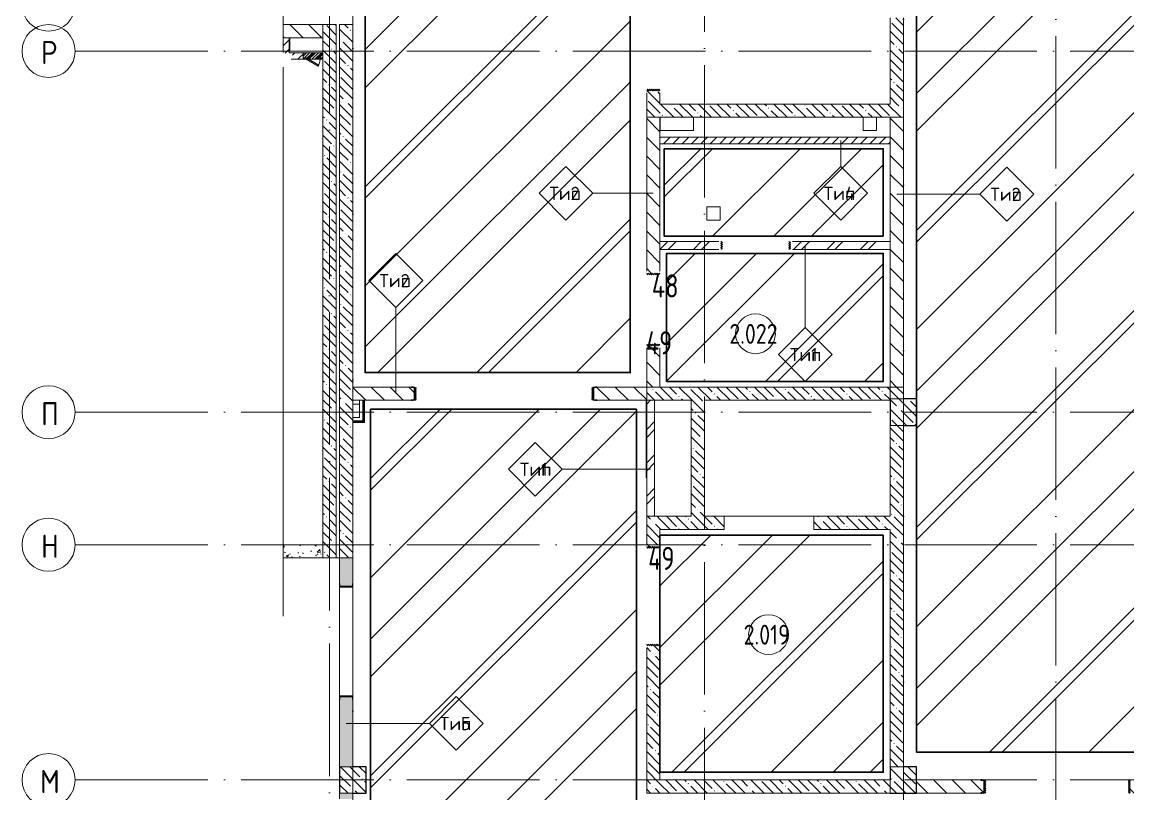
# Model space of a CAD drawing. Header units: millimetres. Extents: x -68946 to 690821, y -552984 to 293768.
# Drawn here: x 93223 to 109893, y -81220 to -69573 of the extents above; entities that cross this region are included whole.
import ezdxf

# ---------------------------------------------------------------- set-up
doc = ezdxf.new("R2010")
doc.units = ezdxf.units.MM
doc.linetypes.add('ADSK_Линия сетки', pattern=[2500, 2000, -250, 0, -250])
doc.linetypes.add('ADSK_Скрыто', pattern=[600, 300, -300])
for name, color, linetype, lineweight in [('1.2) Стяжка 6 вып.', 30, 'Continuous', 30), ('1.3) Звуко-изол           6 вып.', 90, 'Continuous', 30), ('1.4) Стяжка 6 вып.', 30, 'Continuous', 30), ('A-AREA-____-IDEN', 250, 'Continuous', 9), ('A-DETL-GENF-OTLN', 250, 'Continuous', 5), ('A-DOOR-____-MCUT', 250, 'Continuous', 5), ('A-DOOR-____-OTLN', 250, 'Continuous', 5), ('A-FLOR-____-OTLN', 250, 'Continuous', 9), ('A-WALL-____-IDEN', 250, 'Continuous', 9), ('A-WALL-____-MCUT', 250, 'Continuous', 13), ('A-WALL-____-PATT', 250, 'Continuous', 13), ('A-WALL-FNSH-MCUT', 250, 'Continuous', 13), ('G-____-____-SYMB', 250, 'ADSK_Скрыто', 9), ('I-WALL-____-OTLN', 250, 'Continuous', 9), ('S-BEAM-____-OTLN', 250, 'Continuous', 9), ('S-COLS-____-MCUT', 250, 'Continuous', 25), ('S-COLS-____-OTLN', 250, 'Continuous', 9), ('S-GRID-____-IDEN', 250, 'Continuous', 9), ('S-GRID-____-OTLN', 250, 'Continuous', 9)]:
    doc.layers.add(name, color=color, linetype=linetype, lineweight=lineweight)
doc.styles.add('GOST Common', font='', dxfattribs={"width": 0.9, "height": 350})
doc.styles.add('GOST Common_2', font='', dxfattribs={"width": 0.8, "height": 350})
doc.styles.add('ISOCPEUR', font='isocpeur.ttf', dxfattribs={"width": 0.8, "height": 100})
doc.styles.add('ISOCPEUR_3', font='isocpeur.ttf', dxfattribs={"height": 250})
doc.styles.get('GOST Common').set_extended_font_data('GOST Common')
doc.styles.get('GOST Common_2').set_extended_font_data('GOST Common')
pattern_1 = [(135, (28708.77, -120984.93), (-141.42136, -141.42136), [])]
pattern_2 = [(45, (28708.77, -120984.93), (-251.4472, 251.4472), []), (45, (28708.77, -120603.93), (-251.4472, 251.4472), [])]
pattern_3 = [(45, (28708.77, -120984.93), (-70.71068, 70.71068), [])]
pattern_4 = [(135, (28708.77, -120984.93), (-142.5612, -142.5612), []), (135, (28851.33, -120984.93), (-142.5612, -142.5612), [252.016, -50.403, 3.353, -47.05])]
pattern_5 = [(50, (28708.77, -120984.93), (364.3679, -31.8783), [38.1, -419.1]), (355, (28708.77, -120984.93), (-70.4859, 382.1133), [30.48, -335.28]), (100.451, (28739.14, -120987.6), (293.885, 350.2334), [32.38, -356.18]), (46.184, (28708.77, -120883.33), (542.1585, -84.0858), [57.15, -628.65]), (96.636, (28753.95, -120890.34), (474.805, 494.8554), [48.57, -534.27]), (351.184, (28708.8, -120883.33), (474.8102, 494.85), [45.72, -502.92]), (21, (28759.57, -120908.73), (303.2285, -204.5305), [38.1, -419.1]), (326, (28759.57, -120908.73), (123.6039, 368.376), [30.48, -335.28]), (71.451, (28784.84, -120925.78), (426.8341, 163.8427), [32.38, -356.18]), (37.5, (28708.77, -120984.93), (6.17665, 169.11015), [16.764, -314.452, 16.764, -323.596, -336.55]), (37.5, (28708.77, -120984.93), (6.17665, 169.11015), [-671.576, 16.764, -319.786]), (7.5, (28708.77, -120984.93), (133.63888, 200.3615), [16.764, -177.292, 16.764, -306.832, -128.27]), (7.5, (28708.77, -120984.93), (133.63888, 200.3615), [-517.652, 16.764, -111.506]), (327.5, (28595.49, -120984.93), (271.18182, -11.45836), [16.764, -110.236, 16.764, -379.476, -525.78]), (327.5, (28595.49, -120984.93), (271.18182, -11.45836), [-523.24, 16.764, -509.016]), (317.5, (28544.7, -120984.93), (296.2585, 50.85285), [16.764, -148.336, 16.764, -246.38, -373.38]), (317.5, (28544.7, -120984.93), (296.2585, 50.85285), [-428.244, 16.764, -356.616])]

# ---------------------------------------------------------------- blocks, each defined once
blk = doc.blocks.new('Дверь_СКБ_1Ст_Внутренняя - Д-8л_1100x2100h_Комната инструктора-41874344-АР1_Кладочный план 2 этажа С2и3')
at = {"layer": 'A-DOOR-____-OTLN'}
h = blk.add_hatch(dxfattribs=at)
h.set_pattern_fill('FP_20', color=256, style=0, pattern_type=2)
h.set_pattern_definition([(45, (-371.384, 164.685), (-14.1421, 14.1421), []), (135, (-371.384, 164.685), (-14.1421, -14.1421), [])])
h.paths.add_polyline_path([(-512.5, 100), (-537.5, 100), (-537.5, -100), (-512.5, -100)])
h = blk.add_hatch(dxfattribs=at)
h.set_pattern_fill('FP_19', color=256, style=0, pattern_type=2)
h.set_pattern_definition([(135, (1751.41, 164.685), (-14.14214, -14.14214), []), (225, (1751.41, 164.685), (14.14214, -14.14214), [])])
h.paths.add_polyline_path([(562.5, -100), (562.5, 100), (537.5, 100), (537.5, -100)])
blk = doc.blocks.new('Дверь_СКБ_1Ст_Внутренняя - Д-34_1050x2100h_Душ 3-42648844-АР1_Кладочный план 2 этажа С2и3')
at = {"layer": 'A-DOOR-____-OTLN'}
h = blk.add_hatch(dxfattribs=at)
h.set_pattern_fill('FP_28', color=256, style=0, pattern_type=2)
h.set_pattern_definition([(45, (-346.384, 124.685), (-14.1421, 14.1421), []), (135, (-346.384, 124.685), (-14.1421, -14.1421), [])])
h.paths.add_polyline_path([(-512.5, 60), (-512.5, -60), (-487.5, -60), (-487.5, 60)])
h = blk.add_hatch(dxfattribs=at)
h.set_pattern_fill('FP_27', color=256, style=0, pattern_type=2)
h.set_pattern_definition([(135, (1776.41, 124.685), (-14.14214, -14.14214), []), (225, (1776.41, 124.685), (14.14214, -14.14214), [])])
h.paths.add_polyline_path([(512.5, 60), (512.5, -60), (537.5, -60), (537.5, 60)])
blk = doc.blocks.new('Дверь_СКБ_2Ст_Внутренняя1 - Н_Д-1л_1640x2100h_ЛК-42643562-АР1_Кладочный план 2 этажа С2и3')
at = {"layer": 'A-DOOR-____-OTLN'}
h = blk.add_hatch(dxfattribs=at)
h.set_pattern_fill('FP_30', color=256, style=0, pattern_type=2)
h.set_pattern_definition([(45, (-641.384, 164.685), (-14.1421, 14.1421), []), (135, (-641.384, 164.685), (-14.1421, -14.1421), [])])
h.paths.add_polyline_path([(-782.5, 100), (-807.5, 100), (-807.5, -100), (-782.5, -100)])
h = blk.add_hatch(dxfattribs=at)
h.set_pattern_fill('FP_29', color=256, style=0, pattern_type=2)
h.set_pattern_definition([(135, (1481.41, 164.685), (-14.14214, -14.14214), []), (225, (1481.41, 164.685), (14.14214, -14.14214), [])])
h.paths.add_polyline_path([(832.5, -100), (832.5, 100), (807.5, 100), (807.5, -100)])
blk = doc.blocks.new('Дверь_СКБ_2Ст_Внутренняя1 - Н_Д-6л_1500x2100h_Лифтовой холл _зона безопасности МГН_-42114825-АР1_Кладочный план 2 этажа С2и3')
at = {"layer": 'A-DOOR-____-OTLN'}
h = blk.add_hatch(dxfattribs=at)
h.set_pattern_fill('FP_33', color=256, style=0, pattern_type=2)
h.set_pattern_definition([(45, (-571.384, 164.685), (-14.1421, 14.1421), []), (135, (-571.384, 164.685), (-14.1421, -14.1421), [])])
h.paths.add_polyline_path([(-712.5, 100), (-737.5, 100), (-737.5, -100), (-712.5, -100)])
h = blk.add_hatch(dxfattribs=at)
h.set_pattern_fill('FP_32', color=256, style=0, pattern_type=2)
h.set_pattern_definition([(135, (1551.41, 164.685), (-14.14214, -14.14214), []), (225, (1551.41, 164.685), (14.14214, -14.14214), [])])
h.paths.add_polyline_path([(762.5, 100), (737.5, 100), (737.5, -100), (762.5, -100)])
blk = doc.blocks.new('ADSK_КолоннаНесущая_Швеллер_Гнутый_ГОСТ 8278-83 - 200х50х4_таб_1 2-38569602-АР1_Кладочный план 2 этажа С2и3')
at = {"layer": 'S-COLS-____-MCUT'}
for p, q in [((-10.1, 90), (-10.1, -90)), ((-6.1, -90), (-6.1, 90)), ((39.9, 100), (-0.1, 100)), ((-0.1, 96), (39.9, 96)), ((39.9, 96), (39.9, 100)), ((39.9, -96), (-0.1, -96)), ((-0.1, -100), (39.9, -100)), ((39.9, -100), (39.9, -96))]:
    blk.add_line(p, q, dxfattribs=at)
for centre, radius, start, end in [((-0.1, 90), 10, 90, 180), ((-0.1, 90), 6, 90, 180), ((-0.1, -90), 10, 180, 270), ((-0.1, -90), 6, 180, 270)]:
    blk.add_arc(centre, radius, start, end, dxfattribs=at)
blk = doc.blocks.new('Дверь_СКБ_2Ст_Фрамуга2 - Н_ВВ-13_2700x2600h_Коридоры-42037136-АР1_Кладочный план 2 этажа С2и3')
at = {"layer": 'A-DOOR-____-OTLN'}
h = blk.add_hatch(dxfattribs=at)
h.set_pattern_fill('FP_85', color=256, style=0, pattern_type=2)
h.set_pattern_definition([(45, (-1171.384, 164.685), (-14.1421, 14.1421), []), (135, (-1171.384, 164.685), (-14.1421, -14.1421), [])])
h.paths.add_polyline_path([(-1312.5, -100), (-1312.5, 100), (-1337.5, 100), (-1337.5, -100)])
h = blk.add_hatch(dxfattribs=at)
h.set_pattern_fill('FP_84', color=256, style=0, pattern_type=2)
h.set_pattern_definition([(135, (951.411, 164.685), (-14.1421, -14.1421), []), (225, (951.411, 164.685), (14.1421, -14.1421), [])])
h.paths.add_polyline_path([(1362.5, -100), (1362.5, 100), (1337.5, 100), (1337.5, -100)])
blk = doc.blocks.new('ADSK_КолоннаНесущая_Швеллер_Гнутый_ГОСТ 8278-83 - 200х50х4_таб_1 2-38815029-АР1_Кладочный план 2 этажа С2и3')
at = {"layer": 'S-COLS-____-MCUT'}
for p, q in [((-6.1, -90), (-6.1, 90)), ((-0.1, 96), (39.9, 96)), ((39.9, 100), (19.9, 100)), ((39.9, 96), (39.9, 100)), ((39.9, -96), (-0.1, -96)), ((19.9, -100), (39.9, -100)), ((39.9, -100), (39.9, -96))]:
    blk.add_line(p, q, dxfattribs=at)
for centre, radius, start, end in [((-0.1, 90), 10, 90, 180), ((-0.1, 90), 6, 90, 180), ((-0.1, -90), 10, 180, 270), ((-0.1, -90), 6, 180, 270)]:
    blk.add_arc(centre, radius, start, end, dxfattribs=at)
blk = doc.blocks.new('ADSK_КолоннаНесущая_Швеллер_Гнутый_ГОСТ 8278-83 - 200х50х4_таб_1 2-38815031-АР1_Кладочный план 2 этажа С2и3')
at = {"layer": 'S-COLS-____-MCUT'}
for p, q in [((-6.1, -90), (-6.1, 90)), ((-0.1, 96), (39.9, 96)), ((39.9, 100), (19.9, 100)), ((39.9, 96), (39.9, 100)), ((39.9, -96), (-0.1, -96)), ((19.9, -100), (39.9, -100)), ((39.9, -100), (39.9, -96))]:
    blk.add_line(p, q, dxfattribs=at)
for centre, radius, start, end in [((-0.1, 90), 10, 90, 180), ((-0.1, 90), 6, 90, 180), ((-0.1, -90), 10, 180, 270), ((-0.1, -90), 6, 180, 270)]:
    blk.add_arc(centre, radius, start, end, dxfattribs=at)
blk = doc.blocks.new('ASML_АР_ЭП_Уголок - ЭП_Уголок-37133956-АР1_Кладочный план 2 этажа С2и3')
at = {"layer": 'S-BEAM-____-OTLN', "lineweight": 5}
for p, q in [((-585, -6), (-585, 0)), ((585, 0), (-585, 0)), ((585, 0), (585, -6))]:
    blk.add_line(p, q, dxfattribs=at)
blk = doc.blocks.new('Дверь_СКБ_2Ст_Внутренняя1 - Н_ВВ-10_4_2200x2600h_Фрамуга сверху  EIS 30-V62-АР1_Кладочный план 2 этажа С2и3')
at = {"layer": 'A-DOOR-____-OTLN'}
h = blk.add_hatch(dxfattribs=at)
h.set_pattern_fill('FP_7', color=256, style=0, pattern_type=2)
h.set_pattern_definition([(45, (-921.384, 164.685), (-14.1421, 14.1421), []), (135, (-921.384, 164.685), (-14.1421, -14.1421), [])])
h.paths.add_polyline_path([(-1062.5, 100), (-1087.5, 100), (-1087.5, -100), (-1062.5, -100)])
h = blk.add_hatch(dxfattribs=at)
h.set_pattern_fill('FP_6', color=256, style=0, pattern_type=2)
h.set_pattern_definition([(135, (1201.41, 164.685), (-14.1421, -14.1421), []), (225, (1201.41, 164.685), (14.1421, -14.1421), [])])
h.paths.add_polyline_path([(1087.5, 100), (1087.5, -100), (1112.5, -100), (1112.5, 100)])
blk = doc.blocks.new('АР_Люк - ЛРС_ВК_300х400_внутренний_RAL 9003-42734016-АР1_Кладочный план 2 этажа С2и3')
at = {"layer": 'A-DOOR-____-OTLN'}
h = blk.add_hatch(dxfattribs=at)
h.set_pattern_fill('FP_88', color=256, style=0, pattern_type=2)
h.set_pattern_definition([(45, (125, 0), (-22.6274, 22.6274), [])])
h.paths.add_polyline_path([(275, 50), (-25, 50), (-25, -50), (275, -50)])
at = {"layer": 'A-DETL-GENF-OTLN'}
for p, q in [((275, 50), (-25, 50)), ((-25, 50), (-25, -50)), ((275, -50), (275, 50)), ((-25, -50), (275, -50))]:
    blk.add_line(p, q, dxfattribs=at)
at = {"layer": 'A-DOOR-____-MCUT'}
for p, q in [((20, 50), (-15, 50)), ((-15, 50), (-15, 30)), ((-15, 30), (20, 30)), ((20, 30), (20, 50)), ((48, 155), (38, 138)), ((38, 138), (220, 33)), ((230, 50), (48, 155)), ((220, 33), (230, 50)), ((265, 50), (230, 50)), ((230, 50), (230, 30)), ((230, 30), (265, 30)), ((265, 30), (265, 50))]:
    blk.add_line(p, q, dxfattribs=at)
blk.add_arc((230, 50), 210, 150, 180, dxfattribs=at)
blk = doc.blocks.new('ADSK_Обрыв_Линия - По умолчанию-35350118-АР1_Кладочный план 2 этажа С2и3')
at = {"layer": 'A-DETL-GENF-OTLN'}
for p, q in [((0, 0), (8290, 0)), ((8513, 0), (16800, 0))]:
    blk.add_line(p, q, dxfattribs=at)
blk = doc.blocks.new('Ось сетки - Круг_Ø8 мм-39983606-АР1_Кладочный план 2 этажа С2и3')
at = {"layer": 'S-GRID-____-IDEN'}
for start, end in [(360, 180), (180, 360)]:
    blk.add_arc((0, 0), 4, start, end, dxfattribs=at)
blk = doc.blocks.new('AAR_СКБ_Марка_Помещения_мал - Номер-28977439-АР1_Кладочный план 2 этажа С2и3')
at = {"layer": 'A-AREA-____-IDEN'}
blk.add_circle((-0.03, 0), 3, dxfattribs=at)
blk = doc.blocks.new('ADSK_Марка_Стена - Типоразмер_ADSK_Марка-30564887-АР1_Кладочный план 2 этажа С2и3')
at = {"layer": 'A-WALL-____-IDEN'}
for p, q in [((-0.16, 4.37), (-4.21, 0.31)), ((3.9, 0.31), (-0.16, 4.37)), ((-4.21, 0.31), (-0.16, -3.74)), ((-0.16, -3.74), (3.9, 0.31))]:
    blk.add_line(p, q, dxfattribs=at)

msp = doc.modelspace()

# ---------------------------------------------------------------- hatches: boundary and pattern name
at = {"layer": '1.2) Стяжка 6 вып.', "lineweight": 30}
h = msp.add_hatch(dxfattribs=at)
h.set_pattern_fill('ANSI31', color=256, scale=333)
h.paths.add_polyline_path([(102392.2154, -62609.9347), (98394.0587, -62609.9347), (98394.0587, -74860.9824), (102392.2154, -74860.9824)])
h = msp.add_hatch(dxfattribs=at)
h.set_pattern_fill('ANSI31', color=256, scale=333)
h.paths.add_polyline_path([(137487.5859, -80588.6385), (106708.7722, -80588.6385), (106708.7722, -62659.9342), (137487.5859, -62659.9342)])
h = msp.add_hatch(dxfattribs=at)
h.set_pattern_fill('ANSI31', color=256, scale=333)
h.paths.add_polyline_path([(106205.1598, -72804.4079), (102904.8568, -72804.4079), (102904.8568, -71483.7658), (106205.1598, -71483.7658)])
h = msp.add_hatch(dxfattribs=at)
h.set_pattern_fill('ANSI31', color=256, scale=333)
h.paths.add_polyline_path([(102939.2339, -74996.2609), (106204.1347, -74996.2609), (106204.1347, -73063.4745), (102939.2339, -73063.4745)])
h = msp.add_hatch(dxfattribs=at)
h.set_pattern_fill('ANSI31', color=256, scale=333)
h.paths.add_polyline_path([(102484.4783, -75415.0713), (98477.4819, -75415.0713), (98477.4819, -84629.8896), (102484.4783, -84629.8896)])
h = msp.add_hatch(dxfattribs=at)
h.set_pattern_fill('ANSI31', color=256, scale=333)
h.paths.add_polyline_path([(102838.7722, -80892.4818), (106204.7862, -80892.4818), (106204.7862, -77316.8407), (102838.7722, -77316.8407)])
at = {"layer": '1.3) Звуко-изол           6 вып.', "lineweight": 30}
h = msp.add_hatch(dxfattribs=at)
h.set_pattern_fill('ANSI31', color=256, scale=500)
h.paths.add_polyline_path([(102392.2154, -62609.9347), (98394.0587, -62609.9347), (98394.0587, -74860.9824), (102392.2154, -74860.9824)])
h = msp.add_hatch(dxfattribs=at)
h.set_pattern_fill('ANSI31', color=256, scale=500)
h.paths.add_polyline_path([(137487.5859, -80588.6385), (106708.7722, -80588.6385), (106708.7722, -62659.9342), (137487.5859, -62659.9342)])
h = msp.add_hatch(dxfattribs=at)
h.set_pattern_fill('ANSI31', color=256, scale=500)
h.paths.add_polyline_path([(106205.1598, -72804.4079), (102904.8568, -72804.4079), (102904.8568, -71483.7658), (106205.1598, -71483.7658)])
h = msp.add_hatch(dxfattribs=at)
h.set_pattern_fill('ANSI31', color=256, scale=500)
h.paths.add_polyline_path([(102939.2339, -74996.2609), (106204.1347, -74996.2609), (106204.1347, -73063.4745), (102939.2339, -73063.4745)])
h = msp.add_hatch(dxfattribs=at)
h.set_pattern_fill('ANSI31', color=256, scale=500)
h.paths.add_polyline_path([(102484.4783, -75415.0713), (98477.4819, -75415.0713), (98477.4819, -84629.8896), (102484.4783, -84629.8896)])
h = msp.add_hatch(dxfattribs=at)
h.set_pattern_fill('ANSI31', color=256, scale=500)
h.paths.add_polyline_path([(102838.7722, -80892.4818), (106204.7862, -80892.4818), (106204.7862, -77316.8407), (102838.7722, -77316.8407)])
at = {"layer": '1.4) Стяжка 6 вып.', "lineweight": 30}
h = msp.add_hatch(dxfattribs=at)
h.set_pattern_fill('ANSI32', color=256, scale=333)
h.paths.add_polyline_path([(102392.2154, -62609.9347), (98394.0587, -62609.9347), (98394.0587, -74860.9824), (102392.2154, -74860.9824)])
h = msp.add_hatch(dxfattribs=at)
h.set_pattern_fill('ANSI32', color=256, scale=333)
h.paths.add_polyline_path([(137487.5859, -80588.6385), (106708.7722, -80588.6385), (106708.7722, -62659.9342), (137487.5859, -62659.9342)])
h = msp.add_hatch(dxfattribs=at)
h.set_pattern_fill('ANSI32', color=256, scale=333)
h.paths.add_polyline_path([(106205.1598, -72804.4079), (102904.8568, -72804.4079), (102904.8568, -71483.7658), (106205.1598, -71483.7658)])
h = msp.add_hatch(dxfattribs=at)
h.set_pattern_fill('ANSI32', color=256, scale=333)
h.paths.add_polyline_path([(102939.2339, -74996.2609), (106204.1347, -74996.2609), (106204.1347, -73063.4745), (102939.2339, -73063.4745)])
h = msp.add_hatch(dxfattribs=at)
h.set_pattern_fill('ANSI32', color=256, scale=333)
h.paths.add_polyline_path([(102484.4783, -75415.0713), (98477.4819, -75415.0713), (98477.4819, -84629.8896), (102484.4783, -84629.8896)])
h = msp.add_hatch(dxfattribs=at)
h.set_pattern_fill('ANSI32', color=256, scale=333)
h.paths.add_polyline_path([(102838.7722, -80892.4818), (106204.7862, -80892.4818), (106204.7862, -77316.8407), (102838.7722, -77316.8407)])
at = {"layer": 'A-WALL-____-PATT', "lineweight": 15}
h = msp.add_hatch(dxfattribs=at)
h.set_pattern_fill('FP_40', color=256, style=0, pattern_type=2)
h.set_pattern_definition(pattern_4)
h.paths.add_polyline_path([(106508.7503, -70809.9342), (106508.7503, -69509.9347), (106308.7503, -69509.9347), (106308.7503, -70809.9342)])
h.paths.add_polyline_path([(106508.7503, -69109.9347), (106508.7503, -62659.9336), (106308.7503, -62659.9336), (106308.7503, -69109.9347)])
h = msp.add_hatch(dxfattribs=at)
h.set_pattern_fill('FP_40', color=256, style=0, pattern_type=2)
h.set_pattern_definition(pattern_4)
h.paths.add_polyline_path([(102838.7722, -71009.9342), (102838.7722, -70609.9336), (102638.7722, -70609.9336), (102638.7722, -71009.9342)])
h.paths.add_polyline_path([(102638.7722, -68969.9336), (102838.7722, -68969.9336), (102838.7722, -67009.9342), (102638.7722, -67009.9342), (102638.7722, -68939.9336)])
h = msp.add_hatch(dxfattribs=at)
h.set_pattern_fill('FP_1', color=256, style=0, pattern_type=2)
h.set_pattern_definition(pattern_1)
h.paths.add_polyline_path([(97758.7722, -69809.9347), (97758.7722, -69609.9347), (97158.7722, -69609.9347), (97158.7722, -69809.9347)])
h = msp.add_hatch(dxfattribs=at)
h.set_pattern_fill('FP_40', color=256, style=0, pattern_type=2)
h.set_pattern_definition(pattern_4)
h.paths.add_polyline_path([(97958.7722, -77659.8745), (97958.7722, -69609.9347), (97758.7722, -69609.9347), (97758.7722, -77659.8745)])
h = msp.add_hatch(dxfattribs=at)
h.set_pattern_fill('FP_40', color=256, style=0, pattern_type=2)
h.set_pattern_definition(pattern_4)
h.paths.add_polyline_path([(97958.7722, -77659.8745), (97958.7722, -69609.9347), (97758.7722, -69609.9347), (97758.7722, -77659.8745)])
h = msp.add_hatch(dxfattribs=at)
h.set_pattern_fill('FP_40', color=256, style=0, pattern_type=2)
h.set_pattern_definition(pattern_4)
h.paths.add_polyline_path([(98208.7722, -77659.8751), (98208.7722, -69609.9347), (98008.7722, -69609.9347), (98008.7722, -77659.8751)])
h = msp.add_hatch(dxfattribs=at)
h.set_pattern_fill('FP_16', color=94, style=0, pattern_type=2)
h.set_pattern_definition(pattern_3)
h.paths.add_polyline_path([(97248.7722, -70034.9347), (97248.7722, -69809.9347), (97158.7722, -69809.9347), (97158.7722, -70029.9342), (97174.52, -70034.9347)])
h = msp.add_hatch(dxfattribs=at)
h.set_pattern_fill('FP_16', color=94, style=0, pattern_type=2)
h.set_pattern_definition(pattern_3)
h.paths.add_polyline_path([(97280.3099, -70134.9347), (97468.7722, -70134.9347), (97468.7722, -70114.9347), (97503.7722, -70114.9347), (97503.7722, -70134.9347), (97513.7722, -70117.6142), (97543.7722, -70134.9347), (97713.7722, -70134.9347), (97713.7722, -70114.9347), (97748.7722, -70114.9347), (97748.7722, -70134.9347), (97758.7722, -70134.9347), (97758.7722, -70034.9347), (97174.52, -70034.9347), (97331.9773, -70084.9342)])
h = msp.add_hatch(dxfattribs=at)
h.set_pattern_fill('FP_40', color=256, style=0, pattern_type=2)
h.set_pattern_definition(pattern_4)
h.paths.add_polyline_path([(106508.7503, -71009.9342), (106508.7503, -70809.9342), (102838.7722, -70809.9342), (102838.7722, -71009.9342), (105127.4528, -71009.9342)])
h = msp.add_hatch(dxfattribs=at)
h.set_pattern_fill('FP_1', color=256, style=0, pattern_type=2)
h.set_pattern_definition(pattern_1)
h.paths.add_polyline_path([(102638.7722, -75079.9342), (102838.7722, -75079.9342), (102838.7722, -74459.935), (102638.7722, -74459.935), (102638.7722, -74489.935)])
h.paths.add_polyline_path([(102638.7722, -73359.935), (102838.7722, -73359.935), (102838.7722, -71009.9342), (102638.7722, -71009.9342), (102638.7722, -73329.935)])
h = msp.add_hatch(dxfattribs=at)
h.set_pattern_fill('FP_1', color=256, style=0, pattern_type=2)
h.set_pattern_definition(pattern_1)
h.paths.add_polyline_path([(106308.7503, -75079.9342), (106508.7503, -75079.9342), (106508.7503, -71009.9342), (106308.7503, -71009.9342), (106308.7503, -73004.9347)])
h = msp.add_hatch(dxfattribs=at)
h.set_pattern_fill('FP_16', color=94, style=0, pattern_type=2)
h.set_pattern_definition(pattern_3)
h.paths.add_polyline_path([(102838.7722, -71409.9342), (106308.7503, -71409.9342), (106308.7503, -71309.9342), (102838.7722, -71309.9342)])
h = msp.add_hatch(dxfattribs=at)
h.set_pattern_fill('FP_12', color=256, style=0, pattern_type=2)
h.set_pattern_definition(pattern_2)
h.paths.add_polyline_path([(104838.7722, -73004.9347), (106308.7503, -73004.9347), (106308.7503, -72884.9347), (104808.7722, -72884.9347), (104808.7722, -73004.9347)])
h.paths.add_polyline_path([(103728.7722, -73004.9347), (103758.7722, -73004.9347), (103758.7722, -72884.9347), (102838.7722, -72884.9347), (102838.7722, -73004.9347)])
h = msp.add_hatch(dxfattribs=at)
h.set_pattern_fill('FP_1', color=256, style=0, pattern_type=2)
h.set_pattern_definition(pattern_1)
h.paths.add_polyline_path([(102278.5071, -75279.9342), (102638.7722, -75279.9342), (102638.7722, -75079.9342), (101838.7722, -75079.9342), (101838.7722, -75279.9342), (101868.7722, -75279.9342)])
h.paths.add_polyline_path([(99108.7722, -75279.9342), (99138.7722, -75279.9342), (99138.7722, -75079.9342), (98208.7722, -75079.9342), (98208.7722, -75279.9342)])
h = msp.add_hatch(dxfattribs=at)
h.set_pattern_fill('FP_40', color=256, style=0, pattern_type=2)
h.set_pattern_definition(pattern_4)
h.paths.add_polyline_path([(103308.7503, -75279.9342), (106308.7503, -75279.9342), (106308.7503, -75079.9342), (102638.7722, -75079.9342), (102638.7722, -75279.9342), (102758.7722, -75279.9342)])
h = msp.add_hatch(dxfattribs=at)
h.set_pattern_fill('FP_40', color=256, style=0, pattern_type=2)
h.set_pattern_definition(pattern_4)
h.paths.add_polyline_path([(106308.7503, -80809.9347), (106508.7503, -80809.9347), (106508.7503, -75659.9347), (106308.7503, -75659.9347), (106308.7503, -80170.8304)])
h.paths.add_polyline_path([(106308.7503, -75259.9347), (106508.7503, -75259.9347), (106508.7503, -75079.8745), (106308.7503, -75079.8745)])
h = msp.add_hatch(dxfattribs=at)
h.set_pattern_fill('FP_12', color=256, style=0, pattern_type=2)
h.set_pattern_definition(pattern_2)
h.paths.add_polyline_path([(102638.7722, -77029.9342), (102758.7722, -77029.9342), (102758.7722, -75279.9865), (102638.7722, -75279.9865), (102638.7722, -76138.8683)])
h = msp.add_hatch(dxfattribs=at)
h.set_pattern_fill('FP_40', color=256, style=0, pattern_type=2)
h.set_pattern_definition(pattern_4)
h.paths.add_polyline_path([(103308.7503, -77029.9342), (103508.7503, -77029.9342), (103508.7503, -75279.9342), (103308.7503, -75279.9342), (103308.7503, -76138.8683)])
h = msp.add_hatch(dxfattribs=at)
h.set_pattern_fill('FP_40', color=256, style=0, pattern_type=2)
h.set_pattern_definition(pattern_4)
h.paths.add_polyline_path([(102838.7722, -81209.9111), (102838.7722, -78984.9347), (102638.7722, -78984.9347), (102638.7722, -81209.9111)])
h.paths.add_polyline_path([(102638.7722, -77484.9347), (102838.7722, -77484.9347), (102838.7722, -77029.9342), (102638.7722, -77029.9342), (102638.7722, -77454.9347)])
h = msp.add_hatch(dxfattribs=at)
h.set_pattern_fill('FP_40', color=256, style=0, pattern_type=2)
h.set_pattern_definition(pattern_4)
h.paths.add_polyline_path([(106308.7503, -77229.9342), (106308.7503, -77029.9342), (105158.7722, -77029.9342), (105158.7722, -77229.9342)])
h.paths.add_polyline_path([(103808.7722, -77229.9342), (103808.7722, -77029.9342), (102838.7722, -77029.9342), (102838.7722, -77229.9342)])
h = msp.add_hatch(dxfattribs=at)
h.set_pattern_fill('FP_83', color=256, style=0, pattern_type=2)
h.set_pattern_definition(pattern_5)
h.paths.add_polyline_path([(97758.7722, -77659.9342), (97758.7722, -77459.9342), (97158.7722, -77459.9342), (97158.7722, -77659.9342)])
h = msp.add_hatch(dxfattribs=at)
h.set_pattern_fill('FP_83', color=256, style=0, pattern_type=2)
h.set_pattern_definition(pattern_5)
h.paths.add_polyline_path([(98208.7722, -94359.9347), (98208.7722, -88659.9347), (98008.7722, -88659.9347), (98008.7722, -94359.9347)])
h.paths.add_polyline_path([(98208.7722, -88259.9347), (98208.7722, -87794.9347), (98008.7722, -87794.9347), (98008.7722, -88259.9347)])
h.paths.add_polyline_path([(98208.7722, -86144.9347), (98208.7722, -85409.9347), (98008.7722, -85409.9347), (98008.7722, -86144.9347)])
h.paths.add_polyline_path([(98208.7722, -85009.9347), (98208.7722, -84594.9347), (98008.7722, -84594.9347), (98008.7722, -85009.9347)])
h.paths.add_polyline_path([(98208.7722, -81294.9347), (98208.7722, -81209.9347), (98008.7722, -81209.9347), (98008.7722, -81294.9347)])
h.paths.add_polyline_path([(98008.7722, -80809.9347), (98208.7722, -80809.9347), (98208.7722, -79744.9347), (98008.7722, -79744.9347), (98008.7722, -80170.8304)])
h.paths.add_polyline_path([(98008.7722, -78094.9347), (98208.7722, -78094.9347), (98208.7722, -77659.8751), (98008.7722, -77659.8751)])
h = msp.add_hatch(dxfattribs=at)
h.set_pattern_fill('FP_40', color=256, style=0, pattern_type=2)
h.set_pattern_definition(pattern_4)
h.paths.add_polyline_path([(102838.7722, -81209.9111), (106308.7722, -81209.9111), (106308.7722, -81009.9111), (102838.7722, -81009.9111)])
h = msp.add_hatch(dxfattribs=at)
h.set_pattern_fill('FP_1', color=256, style=0, pattern_type=2)
h.set_pattern_definition(pattern_1)
h.paths.add_polyline_path([(133958.7722, -81209.9111), (134458.7722, -81209.9111), (134458.7722, -81009.9111), (133958.7722, -81009.9111)])
h.paths.add_polyline_path([(128158.7722, -81209.9111), (133458.7722, -81209.9111), (133458.7722, -81009.9111), (128158.7722, -81009.9111)])
h.paths.add_polyline_path([(127658.7722, -81209.9111), (127658.7722, -81009.9111), (122358.7722, -81009.9111), (122358.7722, -81209.9111)])
h.paths.add_polyline_path([(137408.7722, -81209.9111), (137408.7722, -81009.9111), (136658.7722, -81009.9111), (136658.7722, -81209.9111), (137178.0918, -81209.9111)])
h.paths.add_polyline_path([(121858.7722, -81209.9111), (121858.7722, -81009.9111), (116558.7722, -81009.9111), (116558.7722, -81209.9111), (119372.1812, -81209.9111)])
h.paths.add_polyline_path([(109957.7722, -81209.9111), (110258.7722, -81209.9111), (110258.7722, -81009.9111), (109927.7722, -81009.9111), (109927.7722, -81209.9111)])
h.paths.add_polyline_path([(116058.7722, -81209.9111), (116058.7722, -81009.9111), (110758.7722, -81009.9111), (110758.7722, -81209.9111), (113674.2898, -81209.9111)])
h.paths.add_polyline_path([(107727.7722, -81209.9111), (107727.7722, -81009.9111), (106708.7722, -81009.9111), (106708.7722, -81209.9111), (107697.7722, -81209.9111)])
at = {"layer": 'S-COLS-____-OTLN', "lineweight": 5}
h = msp.add_hatch(dxfattribs=at)
h.set_pattern_fill('FP_40', color=256, style=0, pattern_type=2)
h.set_pattern_definition(pattern_4)
h.paths.add_polyline_path([(106308.7722, -75659.9347), (106708.7722, -75659.9347), (106708.7722, -75259.9347), (106308.7722, -75259.9347)])
h = msp.add_hatch(dxfattribs=at)
h.set_pattern_fill('FP_40', color=256, style=0, pattern_type=2)
h.set_pattern_definition(pattern_4)
h.paths.add_polyline_path([(98408.7722, -81209.9347), (98408.7722, -80809.9347), (98008.7722, -80809.9347), (98008.7722, -81209.9347), (98208.7722, -81209.9347)])
h = msp.add_hatch(dxfattribs=at)
h.set_pattern_fill('FP_40', color=256, style=0, pattern_type=2)
h.set_pattern_definition(pattern_4)
h.paths.add_polyline_path([(106308.7722, -81209.9347), (106708.7722, -81209.9347), (106708.7722, -80809.9347), (106308.7722, -80809.9347), (106308.7722, -81009.9111)])

# ---------------------------------------------------------------- linework, layer by layer
at = {"layer": '1.2) Стяжка 6 вып.', "lineweight": 30}
for points in [[(102392.2154, -62609.9347), (98394.0587, -62609.9347), (98394.0587, -74860.9824), (102392.2154, -74860.9824)], [(137487.5859, -80588.6385), (106708.7722, -80588.6385), (106708.7722, -62659.9342), (137487.5859, -62659.9342)], [(106205.1598, -72804.4079), (102904.8568, -72804.4079), (102904.8568, -71483.7658), (106205.1598, -71483.7658)], [(102939.2339, -74996.2609), (106204.1347, -74996.2609), (106204.1347, -73063.4745), (102939.2339, -73063.4745)], [(102484.4783, -75415.0713), (98477.4819, -75415.0713), (98477.4819, -84629.8896), (102484.4783, -84629.8896)], [(102838.7722, -80892.4818), (106204.7862, -80892.4818), (106204.7862, -77316.8407), (102838.7722, -77316.8407)]]:
    msp.add_lwpolyline(points, close=True, dxfattribs=at)
at = {"layer": 'A-FLOR-____-OTLN'}
for p, q in [((97258.7722, -70009.9342), (97258.7722, -69809.9347)), ((97758.7722, -70009.9342), (97258.7722, -70009.9342)), ((102844.4015, -71209.9342), (102844.4015, -71009.9342)), ((103344.4015, -71009.9342), (103344.4015, -71209.9342)), ((105903.7503, -71209.9342), (105903.7503, -71009.9342)), ((106103.8115, -71009.9342), (106103.8115, -71209.9342)), ((103344.4015, -71209.9342), (102844.4015, -71209.9342)), ((106103.8115, -71209.9342), (105903.7503, -71209.9342)), ((103544.4015, -72559.9342), (103544.4015, -72359.9342)), ((103544.4015, -72359.9342), (103744.4015, -72359.9342)), ((103744.4015, -72359.9342), (103744.4015, -72559.9342)), ((103744.4015, -72559.9342), (103544.4015, -72559.9342)), ((98208.7722, -75340.7609), (98308.7722, -75340.7609)), ((105158.7722, -77029.9342), (103808.7722, -77029.9342)), ((97758.7722, -77659.9342), (98008.7722, -77659.9342))]:
    msp.add_line(p, q, dxfattribs=at)
at = {"layer": 'A-WALL-____-IDEN'}
for p, q in [((105563.816, -71359.9342), (105563.816, -71750.8856)), ((102738.7722, -72156.6025), (101827.1891, -72156.6025)), ((106408.7503, -72169.9612), (107663.1253, -72169.9612)), ((105029.4705, -72944.9347), (105029.4705, -74183.6847)), ((98857.7804, -75179.9342), (98857.7804, -73878.6842)), ((102698.7722, -76320.4557), (101365.3586, -76320.4557)), ((98108.7722, -80156.8641), (99363.1472, -80156.8641))]:
    msp.add_line(p, q, dxfattribs=at)
at = {"layer": 'A-WALL-____-MCUT', "color": 7, "lineweight": 15}
for p, q in [((106308.7503, -69509.9347), (106308.7503, -70809.9342)), ((106508.7503, -75259.9347), (106508.7503, -69509.9347)), ((97758.7722, -69609.9347), (97158.7722, -69609.9347)), ((97758.7722, -69609.9347), (97758.7722, -77659.8745)), ((97958.7722, -69609.9347), (97758.7722, -69609.9347)), ((97958.7722, -77659.8745), (97958.7722, -69609.9347)), ((98008.7722, -69609.9347), (98008.7722, -78094.9347)), ((98208.7722, -69609.9347), (98008.7722, -69609.9347)), ((98208.7722, -77659.8751), (98208.7722, -69609.9347)), ((97158.7722, -69809.9347), (97758.7722, -69809.9347)), ((102638.7722, -70639.9336), (102638.7722, -73329.935)), ((102838.7722, -70809.9342), (102838.7722, -70639.9336)), ((106308.7503, -70809.9342), (102838.7722, -70809.9342)), ((102638.7722, -71009.9342), (106508.7503, -71009.9342)), ((102838.7722, -72884.9347), (102838.7722, -71009.9342)), ((106308.7503, -71009.9342), (106308.7503, -72884.9347)), ((103728.7722, -72884.9347), (102838.7722, -72884.9347)), ((102838.7722, -73329.935), (102838.7722, -73004.9347)), ((102838.7722, -73004.9347), (103728.7722, -73004.9347)), ((106308.7503, -72884.9347), (104838.7722, -72884.9347)), ((104838.7722, -73004.9347), (106308.7503, -73004.9347)), ((106308.7503, -73004.9347), (106308.7503, -75259.9347)), ((102638.7722, -74489.935), (102638.7722, -75279.9342)), ((102838.7722, -75079.9342), (102838.7722, -74489.935)), ((99108.7722, -75079.9342), (98208.7722, -75079.9342)), ((102838.7722, -75079.9342), (101868.7722, -75079.9342)), ((106308.7503, -75079.9342), (102638.7722, -75079.9342)), ((106508.7503, -75079.8745), (106308.7503, -75079.8745)), ((106308.7503, -75079.9342), (106508.7503, -75079.9342)), ((106308.7503, -75279.9342), (106308.7503, -75079.9342)), ((98208.7722, -75279.9342), (99108.7722, -75279.9342)), ((101868.7722, -75279.9342), (102638.7722, -75279.9342)), ((102638.7722, -75279.9865), (102638.7722, -77454.9347)), ((102758.7722, -75279.9342), (103308.7503, -75279.9342)), ((102758.7722, -77029.9342), (102758.7722, -75279.9865)), ((103308.7503, -75279.9342), (103308.7503, -77029.9342)), ((103508.7503, -77029.9342), (103508.7503, -75279.9342)), ((103508.7503, -75279.9342), (106308.7503, -75279.9342)), ((106308.7503, -75659.9347), (106308.7503, -77029.9342)), ((106508.7503, -80809.9347), (106508.7503, -75659.9347)), ((103308.7503, -77029.9342), (102638.7722, -77029.9342)), ((103808.7722, -77029.9342), (103508.7503, -77029.9342)), ((103808.7722, -77229.9342), (103808.7722, -77029.9342)), ((106308.7503, -77029.9342), (105158.7722, -77029.9342)), ((105158.7722, -77029.9342), (105158.7722, -77229.9342)), ((102838.7722, -77454.9347), (102838.7722, -77229.9342)), ((102838.7722, -77229.9342), (103808.7722, -77229.9342)), ((105158.7722, -77229.9342), (106308.7503, -77229.9342)), ((106308.7503, -77229.9342), (106308.7503, -80809.9347)), ((97758.7722, -77459.9342), (97158.7722, -77459.9342)), ((97758.7722, -77659.9342), (97758.7722, -77459.9342)), ((97158.7722, -77659.9342), (97758.7722, -77659.9342)), ((97758.7722, -77659.8745), (97958.7722, -77659.8745)), ((98208.7722, -77659.8751), (98008.7722, -77659.8751)), ((98208.7722, -78094.9347), (98208.7722, -77659.8751)), ((98008.7722, -78094.9347), (98208.7722, -78094.9347)), ((102638.7722, -79014.9347), (102638.7722, -81209.9111)), ((102838.7722, -81009.9111), (102838.7722, -79014.9347)), ((98208.7722, -79744.9347), (98008.7722, -79744.9347)), ((98008.7722, -79744.9347), (98008.7722, -80809.9347)), ((98208.7722, -80809.9347), (98208.7722, -79744.9347)), ((106308.7722, -81009.9111), (102838.7722, -81009.9111)), ((107697.7722, -81009.9111), (106708.7722, -81009.9111)), ((106708.7722, -81009.9111), (106708.7722, -81209.9111)), ((98008.7722, -81209.9347), (98008.7722, -81294.9347)), ((98208.7722, -81294.9347), (98208.7722, -81209.9347)), ((102638.7722, -81209.9111), (106308.7722, -81209.9111)), ((106708.7722, -81209.9111), (107697.7722, -81209.9111))]:
    msp.add_line(p, q, dxfattribs=at)
at = {"layer": 'A-WALL-____-MCUT', "color": 84, "lineweight": 15}
for p, q in [((97248.7722, -70034.9347), (97248.7722, -69809.9347)), ((97758.7722, -70034.9347), (97248.7722, -70034.9347)), ((97280.3099, -70134.9347), (97468.7722, -70134.9347)), ((97543.7722, -70134.9347), (97713.7722, -70134.9347)), ((97748.7722, -70134.9347), (97758.7722, -70134.9347)), ((106308.7503, -71309.9342), (102838.7722, -71309.9342)), ((102838.7722, -71409.9342), (106308.7503, -71409.9342))]:
    msp.add_line(p, q, dxfattribs=at)
at = {"layer": 'A-WALL-____-MCUT', "lineweight": 15}
for p, q in [((102838.7722, -72884.9347), (102838.7722, -73004.9347)), ((106308.7503, -73004.9347), (106308.7503, -72884.9347)), ((102758.7722, -75279.9865), (102638.7722, -75279.9865)), ((106308.7503, -75259.9347), (106508.7503, -75259.9347)), ((106508.7503, -75659.9347), (106308.7503, -75659.9347)), ((98008.7722, -80809.9347), (98208.7722, -80809.9347)), ((106308.7503, -80809.9347), (106508.7503, -80809.9347)), ((106308.7722, -81209.9111), (106308.7722, -81009.9111)), ((98208.7722, -81209.9347), (98008.7722, -81209.9347))]:
    msp.add_line(p, q, dxfattribs=at)
at = {"layer": 'A-WALL-____-MCUT', "color": 30, "lineweight": 15}
for p, q in [((98308.7722, -75279.9342), (98308.7722, -75540.7609)), ((98358.7722, -75279.9342), (98358.7722, -75590.7609)), ((98308.7722, -75540.7609), (98208.7722, -75540.7609)), ((98358.7722, -75590.7609), (98208.7722, -75590.7609))]:
    msp.add_line(p, q, dxfattribs=at)
at = {"layer": 'A-WALL-____-MCUT', "color": 42, "lineweight": 15}
for p, q in [((98371.2722, -75279.9342), (98371.2722, -75603.2609)), ((98371.2722, -75603.2609), (98208.7722, -75603.2609))]:
    msp.add_line(p, q, dxfattribs=at)
at = {"layer": 'A-WALL-FNSH-MCUT', "lineweight": 15}
for p, q in [((98383.7722, -75615.7609), (98383.7722, -75279.9342)), ((98208.7722, -75615.7609), (98383.7722, -75615.7609))]:
    msp.add_line(p, q, dxfattribs=at)
at = {"layer": 'I-WALL-____-OTLN', "lineweight": 15}
for p, q in [((98008.7722, -79744.9347), (98008.7722, -78094.9347)), ((98208.7722, -78094.9347), (98208.7722, -79744.9347))]:
    msp.add_line(p, q, dxfattribs=at)
at = {"layer": 'S-COLS-____-MCUT'}
for p, q in [((106308.7722, -75259.9347), (106308.7722, -75659.9347)), ((106708.7722, -75259.9347), (106508.7503, -75259.9347)), ((106708.7722, -75659.9347), (106708.7722, -75259.9347)), ((106508.7503, -75659.9347), (106708.7722, -75659.9347)), ((98008.7722, -80809.9347), (98008.7722, -81209.9347)), ((98408.7722, -80809.9347), (98208.7722, -80809.9347)), ((98408.7722, -81209.9347), (98408.7722, -80809.9347)), ((106308.7722, -80809.9347), (106308.7722, -81009.9111)), ((106708.7722, -80809.9347), (106508.7503, -80809.9347)), ((106708.7722, -81209.9347), (106708.7722, -80809.9347)), ((98208.7722, -81209.9347), (98408.7722, -81209.9347)), ((106308.7722, -81209.9347), (106708.7722, -81209.9347))]:
    msp.add_line(p, q, dxfattribs=at)
at = {"layer": 'S-COLS-____-OTLN'}
for p, q in [((106508.7503, -75259.9347), (106308.7722, -75259.9347)), ((106308.7722, -75659.9347), (106508.7503, -75659.9347)), ((98208.7722, -80809.9347), (98008.7722, -80809.9347)), ((106508.7503, -80809.9347), (106308.7722, -80809.9347)), ((106308.7722, -81009.9111), (106308.7722, -81209.9347)), ((98008.7722, -81209.9347), (98208.7722, -81209.9347))]:
    msp.add_line(p, q, dxfattribs=at)
at = {"layer": 'S-GRID-____-OTLN', "linetype": 'ADSK_Линия сетки'}
for p, q in [((98208.7722, -124723.7741), (98208.7722, -59782.9296)), ((103508.7722, -124723.7741), (103508.7722, -59782.9296)), ((106508.7722, -59782.9296), (106508.7722, -124723.7741)), ((108808.7722, -59782.9296), (108808.7722, -124723.7741)), ((97858.7722, -123453.7741), (97858.7722, -61052.9296)), ((94022.7944, -70009.9342), (185529.6518, -70009.9342)), ((94022.7944, -75459.9342), (185529.6518, -75459.9342)), ((94022.7944, -77459.9342), (185529.6518, -77459.9342)), ((94022.7944, -81009.9342), (185529.6518, -81009.9342))]:
    msp.add_line(p, q, dxfattribs=at)

# ---------------------------------------------------------------- block references
at = {"layer": 'A-AREA-____-IDEN', "xscale": 99.99999999999993, "yscale": 99.99999999999993, "zscale": 99.99999999999993}
for p in [(104281.9399, -74276.9462), (104479.0891, -78815.9406)]:
    msp.add_blockref('AAR_СКБ_Марка_Помещения_мал - Номер-28977439-АР1_Кладочный план 2 этажа С2и3', p, dxfattribs=at)
at = {"layer": 'A-DETL-GENF-OTLN', "rotation": 269.9999999999999}
msp.add_blockref('ADSK_Обрыв_Линия - По умолчанию-35350118-АР1_Кладочный план 2 этажа С2и3', (97158.7722, -61739.9342), dxfattribs=at)
at = {"layer": 'A-DOOR-____-OTLN', "color": 255}
for name, p, rotation in [('Дверь_СКБ_2Ст_Внутренняя1 - Н_Д-1л_1640x2100h_ЛК-42643562-АР1_Кладочный план 2 этажа С2и3', (102738.7722, -69777.4336), 269.9999999999999), ('Дверь_СКБ_1Ст_Внутренняя - Д-34_1050x2100h_Душ 3-42648844-АР1_Кладочный план 2 этажа С2и3', (104296.2722, -72944.9347), 180), ('Дверь_СКБ_1Ст_Внутренняя - Д-8л_1100x2100h_Комната инструктора-41874344-АР1_Кладочный план 2 этажа С2и3', (102738.7722, -73897.435), 269.9999999999999), ('Дверь_СКБ_2Ст_Внутренняя1 - Н_Д-6л_1500x2100h_Лифтовой холл _зона безопасности МГН_-42114825-АР1_Кладочный план 2 этажа С2и3', (102738.7722, -78222.4347), 270), ('Дверь_СКБ_2Ст_Внутренняя1 - Н_ВВ-10_4_2200x2600h_Фрамуга сверху  EIS 30-V62-АР1_Кладочный план 2 этажа С2и3', (108840.2722, -81109.9111), 180)]:
    msp.add_blockref(name, p, dxfattribs=dict(at, rotation=rotation))
at = {"layer": 'A-DOOR-____-OTLN', "color": 250, "rotation": 180}
msp.add_blockref('АР_Люк - ЛРС_ВК_300х400_внутренний_RAL 9003-42734016-АР1_Кладочный план 2 этажа С2и3', (97733.7722, -70084.9347), dxfattribs=at)
at = {"layer": 'A-DOOR-____-OTLN', "color": 255}
msp.add_blockref('Дверь_СКБ_2Ст_Фрамуга2 - Н_ВВ-13_2700x2600h_Коридоры-42037136-АР1_Кладочный план 2 этажа С2и3', (100476.2722, -75179.9342), dxfattribs=at)
at = {"layer": 'A-WALL-____-IDEN', "xscale": 99.99999999999993, "yscale": 99.99999999999993, "zscale": 99.99999999999993}
for p in [(101437.0972, -72187.8525), (105579.441, -72187.8525), (108084.4672, -72201.2112), (98873.4054, -73504.2173), (105045.0955, -74620.6516), (100975.2667, -76351.7057), (99784.4891, -80188.1141)]:
    msp.add_blockref('ADSK_Марка_Стена - Типоразмер_ADSK_Марка-30564887-АР1_Кладочный план 2 этажа С2и3', p, dxfattribs=at)
at = {"layer": 'S-BEAM-____-OTLN', "rotation": 89.99999999995991}
msp.add_blockref('ASML_АР_ЭП_Уголок - ЭП_Уголок-37133956-АР1_Кладочный план 2 этажа С2и3', (102632.7722, -75864.9938), dxfattribs=at)
at = {"layer": 'S-COLS-____-OTLN'}
for name, p, rotation in [('ADSK_КолоннаНесущая_Швеллер_Гнутый_ГОСТ 8278-83 - 200х50х4_таб_1 2-38815029-АР1_Кладочный план 2 этажа С2и3', (99128.6722, -75179.9342), 180), ('ADSK_КолоннаНесущая_Швеллер_Гнутый_ГОСТ 8278-83 - 200х50х4_таб_1 2-38569602-АР1_Кладочный план 2 этажа С2и3', (98108.7722, -78084.8347), 89.99999999996523), ('ADSK_КолоннаНесущая_Швеллер_Гнутый_ГОСТ 8278-83 - 200х50х4_таб_1 2-38569602-АР1_Кладочный план 2 этажа С2и3', (98108.7722, -79755.0347), 269.9999999999649), ('ADSK_КолоннаНесущая_Швеллер_Гнутый_ГОСТ 8278-83 - 200х50х4_таб_1 2-38815029-АР1_Кладочный план 2 этажа С2и3', (107717.6722, -81109.9111), 180)]:
    msp.add_blockref(name, p, dxfattribs=dict(at, rotation=rotation))
msp.add_blockref('ADSK_КолоннаНесущая_Швеллер_Гнутый_ГОСТ 8278-83 - 200х50х4_таб_1 2-38815031-АР1_Кладочный план 2 этажа С2и3', (101848.8722, -75179.9342), dxfattribs=at)
at = {"layer": 'S-GRID-____-IDEN', "xscale": 99.99999999999993, "yscale": 99.99999999999993, "zscale": 99.99999999999993, "rotation": 269.9999999999994}
for p in [(93622.7944, -69309.9342), (93622.7944, -70009.9342), (93622.7944, -75459.9342), (93622.7944, -77459.9342), (93622.7944, -81009.9342)]:
    msp.add_blockref('Ось сетки - Круг_Ø8 мм-39983606-АР1_Кладочный план 2 этажа С2и3', p, dxfattribs=at)

# ---------------------------------------------------------------- texts
at = {"layer": 'A-AREA-____-IDEN', "char_height": 300, "attachment_point": 1, "style": 'ISOCPEUR'}
for s, insert, width in [('2.022', (103885.2008, -74128.2865), 654.177), ('2.019', (104100.7499, -78667.2808), 609.2825)]:
    msp.add_mtext(s, dxfattribs=dict(at, insert=insert, width=width))
at = {"layer": 'A-WALL-____-IDEN', "char_height": 200, "attachment_point": 1, "style": 'ISOCPEUR_3'}
for s, insert, width in [('Тип', (101172.7163, -72058.1839), 387.215062), (' 2', (101492.2007, -72058.1839), 230.084312), ('Тип', (105308.0601, -72058.1839), 387.215062), (' 4', (105627.5445, -72058.1839), 246.91975), ('Тип', (107820.0864, -72071.5425), 387.215062), (' 2', (108139.5708, -72071.5425), 230.084312), ('Тип', (98609.0245, -73374.5486), 387.215062), (' 2', (98928.5089, -73374.5486), 230.084312), ('Тип', (104796.8147, -74490.983), 387.215062), (' 1', (105116.2991, -74490.983), 190.801625), ('Тип', (100726.9859, -76222.0371), 387.215062), (' 1', (101046.4703, -76222.0371), 190.801625), ('Тип', (99520.1083, -80058.4454), 387.215062), (' 5', (99839.5927, -80058.4454), 230.084312)]:
    msp.add_mtext(s, dxfattribs=dict(at, insert=insert, width=width))
at = {"layer": 'G-____-____-SYMB', "linetype": 'Continuous', "char_height": 350, "width": 519.4935, "attachment_point": 1, "style": 'GOST Common_2'}
for s, insert in [('48', (102716.7593, -73379.7376)), ('49', (102626.5143, -74237.7939)), ('49', (102661.3134, -77491.3198))]:
    msp.add_mtext(s, dxfattribs=dict(at, insert=insert))
at = {"layer": 'S-GRID-____-IDEN', "color": 18, "true_color": 0x000000, "char_height": 350, "attachment_point": 1, "style": 'GOST Common'}
for s, insert, width in [('\\fGOST Common|b0|i0|c204|p34|;\\W.9;Р', (93509.4715, -69857.3472), 310.253062), ('\\fGOST Common|b0|i0|c204|p34|;\\W.9;П', (93509.4715, -75307.3472), 310.253062), ('\\fGOST Common|b0|i0|c204|p34|;\\W.9;Н', (93509.4715, -77307.3472), 310.253062), ('\\fGOST Common|b0|i0|c204|p34|;\\W.9;М', (93494.6215, -80857.3472), 346.329)]:
    msp.add_mtext(s, dxfattribs=dict(at, insert=insert, width=width))

doc.saveas('drawing.dxf')
